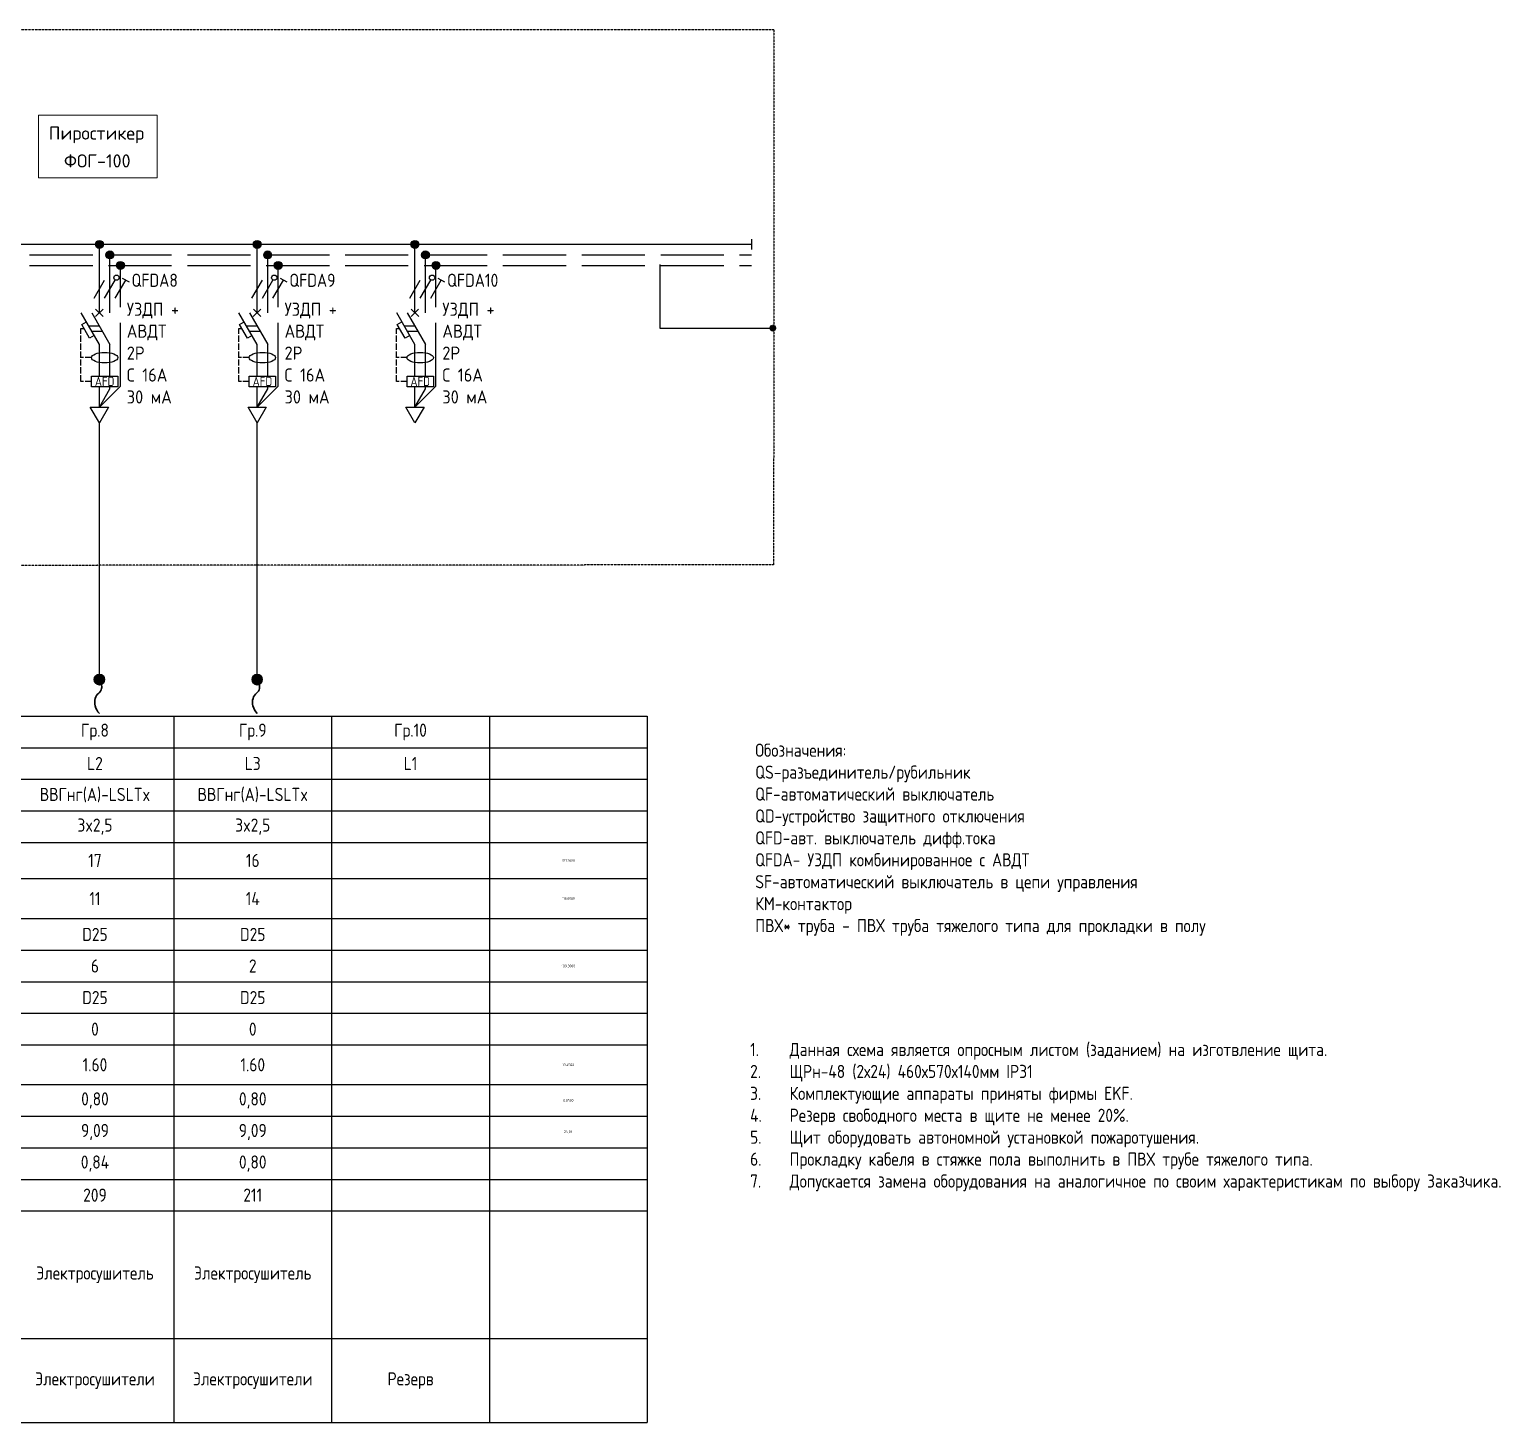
# Model space of a CAD drawing. Header units: millimetres. Extents: x -32 to 417638015, y -35 to 175284279.
# Drawn here: x 920799 to 948771, y 30872 to 57354 of the extents above; entities that cross this region are included whole.
import ezdxf
from ezdxf.enums import TextEntityAlignment as Align

# ---------------------------------------------------------------- set-up
doc = ezdxf.new("R2010")
doc.units = ezdxf.units.MM
doc.linetypes.add('ACAD_ISO02W100', pattern=[15, 12, -3])
doc.linetypes.add('DASHED2', pattern=[0.375, 0.25, -0.125])
doc.layers.add('4_Однолинейная схема', color=7, linetype='Continuous')
doc.layers.add('A-HATCH-WALL', color=7, linetype='Continuous')
doc.layers.add('A-ANNO-NOTE', color=7, linetype='Continuous', lineweight=5)
doc.layers.add('ЭОМ_Кабельный вывод', color=1, linetype='Continuous', lineweight=35)
doc.styles.add('DS23_Isopeur', font='isocpeur.ttf')
doc.styles.add('GOST Common', font='GOST_Common.ttf', dxfattribs={"width": 0.9, "height": 350})
doc.styles.add('GOST Common ISO', font='GOST_Common.ttf', dxfattribs={"width": 0.9, "height": 2.5})
doc.styles.add('ISOCPEUR', font='isocpeur.ttf', dxfattribs={"width": 0.85, "height": 275})
doc.styles.add('ISOCPEUR_1', font='isocpeur.ttf', dxfattribs={"height": 2.5})

# ---------------------------------------------------------------- blocks, each defined once
blk = doc.blocks.new('IRGA_ФОГ - ФОГ-30-6069955-ЩТ-1_1 _Р_ _')
at = {"layer": 'A-ANNO-NOTE'}
for p, q in [((22.6, 11.87), (0, 11.87)), ((0, 11.87), (0, 0)), ((22.6, 0), (22.6, 11.87)), ((0, 0), (22.6, 0))]:
    blk.add_line(p, q, dxfattribs=at)
at = {"layer": 'A-ANNO-NOTE', "insert": (1.98, 9.74), "char_height": 2.5, "width": 18.34, "attachment_point": 1, "style": 'ISOCPEUR_1', "bg_fill": 3, "box_fill_scale": 1.25, "bg_fill_color": 256, "bg_fill_true_color": 13158600, "bg_fill_transparency": 0}
blk.add_mtext('Пиростикер', dxfattribs=at)
blk = doc.blocks.new('*U744')
at = {"layer": '4_Однолинейная схема'}
for p, q in [((0, 1), (0, -1)), ((347.29, 0), (0, 0)), ((347.29, 1), (347.29, -1))]:
    blk.add_line(p, q, dxfattribs=at)
at = {"layer": '4_Однолинейная схема', "color": 1}
for p, q in [((1.51, -1.41), (4.34, 1.41)), ((2.51, -1.41), (5.34, 1.41)), ((3.51, -1.41), (6.34, 1.41)), ((4.84, -3.41), (7.38, -0.87)), ((6.23, -5.41), (9.06, -2.59))]:
    blk.add_line(p, q, dxfattribs=at)
at = {"layer": '4_Однолинейная схема', "linetype": 'ACAD_ISO02W100'}
for p, q in [((0, -2), (347.29, -2)), ((0, -4), (347.29, -4))]:
    blk.add_line(p, q, dxfattribs=at)
at = {"layer": '4_Однолинейная схема', "color": 1}
blk.add_lwpolyline([(9.34, -2.86), (8.78, -2.31)], dxfattribs=at)
blk.add_circle((7.67, -0.59), 0.404, dxfattribs=at)
at = {"layer": '4_Однолинейная схема', "style": 'GOST Common ISO', "width": 0.9}
for s, p in [('L1,2,3', (-7.33, 1.25)), ('N', (-2.64, -2.41)), ('PE', (-4.09, -6.11))]:
    blk.add_text(s, height=2.5, dxfattribs=at).set_placement(p)
blk = doc.blocks.new('TSL_SHM_УГО_Точка - TSL_SHM_УГО_Точка-779818-ЩТ-1_1 _Р_ _')
at = {"layer": 'A-ANNO-NOTE', "lineweight": 30}
h = blk.add_hatch(color=256, dxfattribs=at)
edge = h.paths.add_edge_path()
edge.add_arc((0, 0), 0.5, 0, 360)
blk.add_circle((0, 0), 0.5, dxfattribs=at)
blk = doc.blocks.new('*T1230')
at = {"color": 0, "linetype": 'ByBlock', "lineweight": -2, "transparency": 16777216}
for p, q in [((0, 0), (39097, 0)), ((0, 0), (0, -13428)), ((6097, 0), (6097, -13428)), ((9097, 0), (9097, -13428)), ((12097, 0), (12097, -13428)), ((15097, 0), (15097, -13428)), ((18097, 0), (18097, -13428)), ((21097, 0), (21097, -13428)), ((24097, 0), (24097, -13428)), ((27097, 0), (27097, -13428)), ((30097, 0), (30097, -13428)), ((33097, 0), (33097, -13428)), ((36097, 0), (36097, -13428)), ((39097, 0), (39097, -13428)), ((0, -600), (39097, -600)), ((0, -1200), (39097, -1200)), ((0, -1800), (39097, -1800)), ((0, -2400), (39097, -2400)), ((0, -3087), (39097, -3087)), ((1822, -3087), (1822, -6249)), ((4597, -3087), (4597, -6249)), ((1822, -3849), (39097, -3849)), ((4597, -4449), (39097, -4449)), ((1822, -5049), (39097, -5049)), ((4597, -5649), (39097, -5649)), ((0, -6249), (39097, -6249)), ((0, -7005), (39097, -7005)), ((0, -7605), (39097, -7605)), ((0, -8205), (39097, -8205)), ((0, -8805), (39097, -8805)), ((0, -9405), (39097, -9405)), ((0, -11833), (39097, -11833)), ((0, -13428), (39097, -13428))]:
    blk.add_line(p, q, dxfattribs=at)
at = {"color": 0, "transparency": 16777216, "attachment_point": 5, "style": 'ISOCPEUR'}
for s, insert, char_height, width in [('{\\fISOCPEUR|b0|i0|c0;Номер группы', (3048, -300), 250, 6076.6), ('Гр.1', (7597, -300), 250, 2980), ('Гр.2', (10597, -300), 250, 2980), ('Гр.3', (13597, -300), 250, 2980), ('Гр.4', (16597, -300), 250, 2980), ('Гр.5', (19597, -300), 250, 2980), ('Гр.6', (22597, -300), 250, 2980), ('Гр.7', (25597, -300), 250, 2980), ('Гр.8', (28597, -300), 250, 2980), ('Гр.9', (31597, -300), 250, 2980), ('Гр.10', (34597, -300), 250, 2980), ('{\\fISOCPEUR|b0|i0|c0;Фазность', (3048, -900), 250, 6076.6), ('L1', (7597, -900), 250, 2980), ('L2', (10597, -900), 250, 2980), ('L3', (13597, -900), 250, 2980), ('L1', (16597, -900), 250, 2980), ('L2', (19597, -900), 250, 2980), ('L3', (22597, -900), 250, 2980), ('L1', (25597, -900), 250, 2980), ('L2', (28597, -900), 250, 2980), ('L3', (31597, -900), 250, 2980), ('L1', (34597, -900), 250, 2980), ('{\\fISOCPEUR|b0|i0|c0;Марка кабеля', (3048, -1500), 250, 6076.6), ('ВВГнг(A)-LSLTx', (7597, -1500), 250, 2980), ('ВВГнг(A)-LSLTx', (10597, -1500), 250, 2980), ('ВВГнг(A)-LSLTx', (13597, -1500), 250, 2980), ('{\\fISOCPEUR|b0|i0|c0;ВВГнг(A)-LSLTx', (16597, -1500), 250, 2980), ('{\\fISOCPEUR|b0|i0|c0;ВВГнг(A)-LSLTx', (19597, -1500), 250, 2980), ('{\\fISOCPEUR|b0|i0|c0;ВВГнг(A)-LSLTx', (22597, -1500), 250, 2980), ('{\\fISOCPEUR|b0|i0|c0;ВВГнг(A)-LSLTx', (25597, -1500), 250, 2980), ('{\\fISOCPEUR|b0|i0|c0;ВВГнг(A)-LSLTx', (28597, -1500), 250, 2980), ('{\\fISOCPEUR|b0|i0|c0;ВВГнг(A)-LSLTx', (31597, -1500), 250, 2980), ('3x2,5', (7597, -2100), 250, 2980), ('3x2,5', (10597, -2100), 250, 2980), ('3x2,5', (13597, -2100), 250, 2980), ('3x2,5', (16597, -2100), 250, 2980), ('3x2,5', (19597, -2100), 250, 2980), ('3x2,5', (22597, -2100), 250, 2980), ('3x2,5', (25597, -2100), 250, 2980), ('3x2,5', (28597, -2100), 250, 2980), ('3x2,5', (31597, -2100), 250, 2980), ('{\\fISOCPEUR|b0|i0|c0;Сечение кабеля', (3048, -2100), 250, 6076.6), ('{\\fISOCPEUR|b0|i0|c0;Суммарная длина линии, м', (3048, -2743), 250, 6076.6), ('42', (7597, -2743), 250, 2980), ('44', (10597, -2743), 250, 2980), ('37', (13597, -2743), 250, 2980), ('30', (16597, -2743), 250, 2980), ('36', (19597, -2743), 250, 2980), ('47', (22597, -2743), 250, 2980), ('50', (25597, -2743), 250, 2980), ('17', (28597, -2743), 250, 2980), ('16', (31597, -2743), 250, 2980), ('321.3000', (37597, -2743), 50, 2980), ('в лотке, \\Pдлина участка', (3209, -3468), 250, 2755.56), ('L каб., м', (5347, -3468), 250, 1479.52), ('17', (7597, -3468), 250, 2980), ('15', (10597, -3468), 250, 2980), ('8', (13597, -3468), 250, 2980), ('2', (16597, -3468), 250, 2980), ('8', (19597, -3468), 250, 2980), ('20', (22597, -3468), 250, 2980), ('23', (25597, -3468), 250, 2980), ('11', (28597, -3468), 250, 2980), ('14', (31597, -3468), 250, 2980), ('118.0000', (37597, -3468), 50, 2980), ('в ПВХ трубе \\P  ', (3209, -4449), 250, 2755.56), ('D трубы', (5347, -4149), 250, 1479.52), ('D25 ', (7597, -4149), 250, 2980), ('D25 ', (10597, -4149), 250, 2980), ('D25 ', (13597, -4149), 250, 2980), ('D25 ', (16597, -4149), 250, 2980), ('D25 ', (19597, -4149), 250, 2980), ('D25 ', (22597, -4149), 250, 2980), ('D25 ', (25597, -4149), 250, 2980), ('D25 ', (28597, -4149), 250, 2980), ('D25 ', (31597, -4149), 250, 2980), ('Способ прокладки', (911, -4668), 250, 1801.52), ('L каб., м', (5347, -4749), 250, 1479.52), ('23', (7597, -4749), 250, 2980), ('27', (10597, -4749), 250, 2980), ('27', (13597, -4749), 250, 2980), ('26', (16597, -4749), 250, 2980), ('26', (19597, -4749), 250, 2980), ('25', (22597, -4749), 250, 2980), ('25', (25597, -4749), 250, 2980), ('6', (28597, -4749), 250, 2980), ('2', (31597, -4749), 250, 2980), ('189.3000', (37597, -4749), 50, 2980), ('в ПВХ* трубе в полу \\P  ', (3209, -5649), 250, 2755.56), ('D трубы', (5347, -5349), 250, 1479.52), ('D25 ', (7597, -5349), 250, 2980), ('D25 ', (10597, -5349), 250, 2980), ('D25 ', (13597, -5349), 250, 2980), ('D25 ', (16597, -5349), 250, 2980), ('D25 ', (19597, -5349), 250, 2980), ('D25 ', (22597, -5349), 250, 2980), ('D25 ', (25597, -5349), 250, 2980), ('D25 ', (28597, -5349), 250, 2980), ('D25 ', (31597, -5349), 250, 2980), ('L каб., м', (5347, -5949), 250, 1479.52), ('2', (7597, -5949), 250, 2980), ('2', (10597, -5949), 250, 2980), ('2', (13597, -5949), 250, 2980), ('2', (16597, -5949), 250, 2980), ('2', (19597, -5949), 250, 2980), ('2', (22597, -5949), 250, 2980), ('2', (25597, -5949), 250, 2980), ('0', (28597, -5949), 250, 2980), ('0', (31597, -5949), 250, 2980), ('Установленная мощность, кВт', (3048, -6627), 250, 6076.6), ('1.40', (7597, -6627), 250, 2980), ('1.40', (10597, -6627), 250, 2980), ('1.40', (13597, -6627), 250, 2980), ('1.40', (16597, -6627), 250, 2980), ('1.85', (19597, -6627), 250, 2980), ('1.40', (22597, -6627), 250, 2980), ('1.40', (25597, -6627), 250, 2980), ('1.60', (28597, -6627), 250, 2980), ('1.60', (31597, -6627), 250, 2980), ('13.4500', (37597, -6627), 50, 2980), ('Коэффициент мощности', (3048, -7305), 250, 6076.6), ('0,90', (7597, -7305), 250, 2980), ('0,90', (10597, -7305), 250, 2980), ('0,90', (13597, -7305), 250, 2980), ('0,90', (16597, -7305), 250, 2980), ('0,90', (19597, -7305), 250, 2980), ('0,90', (22597, -7305), 250, 2980), ('0,90', (25597, -7305), 250, 2980), ('0,80', (28597, -7305), 250, 2980), ('0,80', (31597, -7305), 250, 2980), ('0.8500', (37597, -7305), 50, 2980), ('Ток, А', (3048, -7905), 250, 6076.6), ('7,07', (7597, -7905), 250, 2980), ('7,07', (10597, -7905), 250, 2980), ('7,07', (13597, -7905), 250, 2980), ('7,07', (16597, -7905), 250, 2980), ('9,34', (19597, -7905), 250, 2980), ('7,07', (22597, -7905), 250, 2980), ('7,07', (25597, -7905), 250, 2980), ('9,09', (28597, -7905), 250, 2980), ('9,09', (31597, -7905), 250, 2980), ('24,04', (37597, -7905), 50, 2980), ('{\\fISOCPEUR|b0|i0|c0;Потеря напряжения, %', (3048, -8505), 250, 6076.6), ('0,93', (7597, -8505), 250, 2980), ('0,97', (10597, -8505), 250, 2980), ('1,64', (13597, -8505), 250, 2980), ('1,06', (16597, -8505), 250, 2980), ('1,67', (19597, -8505), 250, 2980), ('1,66', (22597, -8505), 250, 2980), ('1,76', (25597, -8505), 250, 2980), ('0,84', (28597, -8505), 250, 2980), ('0,80', (31597, -8505), 250, 2980), ('{\\fISOCPEUR|b0|i0|c0;№ помещения', (3048, -9105), 250, 6076.6), ('215', (7597, -9105), 250, 2980), ('216', (10597, -9105), 250, 2980), ('217', (13597, -9105), 250, 2980), ('218', (16597, -9105), 250, 2980), ('213', (19597, -9105), 250, 2980), ('219', (22597, -9105), 250, 2980), ('220', (25597, -9105), 250, 2980), ('209', (28597, -9105), 250, 2980), ('211', (31597, -9105), 250, 2980), ('Раб.место учителя, ноутбук.\\P{\\W0.85;\\C256;Стол логопеда, }Телевизор, Резерв(2шт)', (19597, -10619), 250, 2980), ('Раб.место учителя, ноутбук.\\PИтер. у-во, Резерв(2шт)', (7597, -10619), 250, 2980), ('Раб.место учителя, ноутбук.\\PИтер. у-во, Резерв(2шт)', (10597, -10619), 250, 2980), ('Раб.место учителя, ноутбук.\\PИтер. у-во, Резерв(2шт)', (13597, -10619), 250, 2980), ('Раб.место учителя, ноутбук.\\PИтер. у-во, Резерв(2шт)', (16597, -10619), 250, 2980), ('Раб.место учителя, ноутбук.\\PИтер. у-во, Резерв(2шт)', (22597, -10619), 250, 2980), ('Раб.место учителя, ноутбук.\\PИтер. у-во, Резерв(2шт)', (25597, -10619), 250, 2980), ('Наименование электроприемника', (3048, -10619), 250, 6076.6), ('Электросушитель', (28597, -10619), 250, 2980), ('Электросушитель', (31597, -10619), 250, 2980), ('Компьютеры и ноутбуки,  учебное оборудование', (7597, -12631), 250, 2980), ('Компьютеры и ноутбуки,  учебное оборудование', (10597, -12631), 250, 2980), ('Компьютеры и ноутбуки,  учебное оборудование', (13597, -12631), 250, 2980), ('Компьютеры и ноутбуки,  учебное оборудование', (16597, -12631), 250, 2980), ('Компьютеры и ноутбуки,  учебное оборудование', (19597, -12631), 250, 2980), ('Компьютеры и ноутбуки,  учебное оборудование', (22597, -12631), 250, 2980), ('Компьютеры и ноутбуки,  учебное оборудование', (25597, -12631), 250, 2980), ('Тип оборудования', (3048, -12631), 250, 6076.6), ('Электросушители', (28597, -12631), 250, 2980), ('Электросушители', (31597, -12631), 250, 2980), ('Резерв', (34597, -12631), 250, 2980)]:
    blk.add_mtext(s, dxfattribs=dict(at, insert=insert, char_height=char_height, width=width))
blk = doc.blocks.new('*U75')
at = {"lineweight": -2}
h = blk.add_hatch(color=0, dxfattribs=at)
h.dxf.hatch_style = 1
edge = h.paths.add_edge_path()
edge.add_arc((0, 0), 65, 0, 360)
at = {"color": 0, "lineweight": -2}
blk.add_lwpolyline([(0, 0, -0.089362), (26, -58, -0.105459), (28, -113, -0.18734), (-7, -172, 0.159257), (-52, -238, 0.13816), (-53, -334, 0.121425), (0, -430)], format="xyb", dxfattribs=at)
blk.add_circle((0, 0), 65, dxfattribs=at)
at = {"color": 7, "style": 'GOST Common', "width": 0.9}
blk.add_attdef('ОБОРУДОВАНИЕ', (-96, -331), '', height=250, dxfattribs=at)
blk = doc.blocks.new('*U928')
at = {"linetype": 'ByBlock', "lineweight": -2}
blk.add_lwpolyline([(0, -1.02), (0, 47.88)], dxfattribs=at)
at = {"layer": 'ЭОМ_Кабельный вывод', "lineweight": 30, "xscale": 0.015, "yscale": 0.015, "zscale": 0.015}
blk.add_blockref('*U75', (0, -1.02), dxfattribs=at)
at = {"style": 'GOST Common ISO'}
for tag, p in [('2_СТРОКА', (9.18, -0.04)), ('3_СТРОКА', (13.93, -0.04)), ('4_СТРОКА', (18.38, -0.25)), ('1_СТРОКА', (4.43, -0.04)), ('ТРАССА', (-0.32, -0.04))]:
    blk.add_attdef(tag, p, '', height=2.5, rotation=90, dxfattribs=at)
blk = doc.blocks.new('*U918')
at = {"lineweight": -2}
h = blk.add_hatch(color=256, dxfattribs=at)
h.dxf.hatch_style = 1
edge = h.paths.add_edge_path()
edge.add_arc((0, 0), 0.75, 0, 360)
at = {"layer": 'A-HATCH-WALL', "lineweight": -2}
h = blk.add_hatch(color=256, dxfattribs=at)
h.dxf.hatch_style = 1
edge = h.paths.add_edge_path()
edge.add_arc((2, -2), 0.75, 0, 360)
h = blk.add_hatch(color=256, dxfattribs=at)
h.dxf.hatch_style = 1
edge = h.paths.add_edge_path()
edge.add_arc((4, -4), 0.75, 0, 360)
at = {"lineweight": -2}
for points in [[(0, -13), (0, 0)], [(0, -25.05), (0, -19), (-3.46, -13)], [(-1.46, -13), (2, -19)], [(-0.73, -13.73), (0.69, -12.31)], [(0.71, -13.71), (-0.71, -12.29)], [(-0.98, -17.3), (-1.85, -17.8), (-3.35, -15.2), (-2.48, -14.7)], [(-2.02, -15.5), (-0.02, -15.5)], [(-1.44, -16.5), (0.56, -16.5)], [(0, -30.92), (0, -27.05)]]:
    blk.add_lwpolyline(points, dxfattribs=at)
at = {"linetype": 'ACAD_ISO02W100', "lineweight": -2}
for points in [[(2, -13), (2, -2)], [(4, -26.92), (4, -4)], [(2, -25.05), (2, -19)], [(0, -30.92), (4, -26.92)], [(0, -30.92), (2, -27.46), (2, -26.97)]]:
    blk.add_lwpolyline(points, dxfattribs=at)
at = {"color": 1, "lineweight": -2}
for points in [[(-1, -10.23), (1, -6.77)], [(1, -10.23), (3, -6.77)], [(3, -10.23), (5, -6.77)], [(4.35, -6.39), (5.65, -7.14)]]:
    blk.add_lwpolyline(points, dxfattribs=at)
at = {"color": 1, "linetype": 'ACAD_ISO02W100', "lineweight": -2, "ltscale": 0.1}
for points in [[(-3.5, -21.53), (-3.5, -21.53), (-3.5, -16), (-2.89, -16)], [(-1.5, -21.53), (-3.5, -21.53)], [(-1.5, -26.05), (-3.5, -26.05), (-3.5, -21.53)]]:
    blk.add_lwpolyline(points, dxfattribs=at)
at = {"lineweight": -2}
blk.add_lwpolyline([(0, -33.92), (-1.73, -30.92), (1.73, -30.92)], close=True, dxfattribs=at)
for centre in [(0, 0), (2, -2), (4, -4)]:
    blk.add_circle(centre, 0.75, dxfattribs=at)
at = {"color": 1, "lineweight": -2}
blk.add_circle((3.25, -6.33), 0.5, dxfattribs=at)
at = {"lineweight": -2}
blk.add_ellipse((1, -21.53), major_axis=(2.5, 0), ratio=0.4, dxfattribs=at)
at = {"style": 'GOST Common ISO', "width": 0.9}
blk.add_attdef('ФАЗА', text='', height=2.5, dxfattribs=at).set_placement((0, 2), align=Align.CENTER)
at = {"lineweight": -2}
blk.add_wipeout([(-1.49, -25.05), (3.5, -25.05), (3.5, -27.05), (-1.49, -27.05)], dxfattribs=at)
blk.add_lwpolyline([(3.5, -27.05), (-1.49, -27.05), (-1.49, -25.05), (3.5, -25.05)], close=True, dxfattribs=at)
at = {"lineweight": -2, "insert": (1, -26.05), "char_height": 1.75, "attachment_point": 5, "style": 'GOST Common ISO'}
blk.add_mtext_dynamic_manual_height_columns('AFD', width=4.9912, gutter_width=12.5, heights=[0], dxfattribs=at)
blk = doc.blocks.new('*U919')
at = {"linetype": 'ByBlock', "lineweight": -2}
blk.add_lwpolyline([(0, -1.02), (0, 47.88)], dxfattribs=at)
at = {"layer": 'ЭОМ_Кабельный вывод', "lineweight": 30, "xscale": 0.015, "yscale": 0.015, "zscale": 0.015}
blk.add_blockref('*U75', (0, -1.02), dxfattribs=at)
at = {"style": 'GOST Common ISO'}
for tag, p in [('2_СТРОКА', (9.18, -0.04)), ('3_СТРОКА', (13.93, -0.04)), ('4_СТРОКА', (18.38, -0.25)), ('1_СТРОКА', (4.43, -0.04)), ('ТРАССА', (-0.32, -0.04))]:
    blk.add_attdef(tag, p, '', height=2.5, rotation=90, dxfattribs=at)
blk = doc.blocks.new('*U920')
at = {"lineweight": -2}
h = blk.add_hatch(color=256, dxfattribs=at)
h.dxf.hatch_style = 1
edge = h.paths.add_edge_path()
edge.add_arc((0, 0), 0.75, 0, 360)
at = {"layer": 'A-HATCH-WALL', "lineweight": -2}
h = blk.add_hatch(color=256, dxfattribs=at)
h.dxf.hatch_style = 1
edge = h.paths.add_edge_path()
edge.add_arc((2, -2), 0.75, 0, 360)
h = blk.add_hatch(color=256, dxfattribs=at)
h.dxf.hatch_style = 1
edge = h.paths.add_edge_path()
edge.add_arc((4, -4), 0.75, 0, 360)
at = {"lineweight": -2}
for points in [[(0, -13), (0, 0)], [(0, -25.05), (0, -19), (-3.46, -13)], [(-1.46, -13), (2, -19)], [(-0.73, -13.73), (0.69, -12.31)], [(0.71, -13.71), (-0.71, -12.29)], [(-0.98, -17.3), (-1.85, -17.8), (-3.35, -15.2), (-2.48, -14.7)], [(-2.02, -15.5), (-0.02, -15.5)], [(-1.44, -16.5), (0.56, -16.5)], [(0, -30.92), (0, -27.05)]]:
    blk.add_lwpolyline(points, dxfattribs=at)
at = {"linetype": 'ACAD_ISO02W100', "lineweight": -2}
for points in [[(2, -13), (2, -2)], [(4, -26.92), (4, -4)], [(2, -25.05), (2, -19)], [(0, -30.92), (4, -26.92)], [(0, -30.92), (2, -27.46), (2, -26.97)]]:
    blk.add_lwpolyline(points, dxfattribs=at)
at = {"color": 1, "lineweight": -2}
for points in [[(-1, -10.23), (1, -6.77)], [(1, -10.23), (3, -6.77)], [(3, -10.23), (5, -6.77)], [(4.35, -6.39), (5.65, -7.14)]]:
    blk.add_lwpolyline(points, dxfattribs=at)
at = {"color": 1, "linetype": 'ACAD_ISO02W100', "lineweight": -2, "ltscale": 0.1}
for points in [[(-3.5, -21.53), (-3.5, -21.53), (-3.5, -16), (-2.89, -16)], [(-1.5, -21.53), (-3.5, -21.53)], [(-1.5, -26.05), (-3.5, -26.05), (-3.5, -21.53)]]:
    blk.add_lwpolyline(points, dxfattribs=at)
at = {"lineweight": -2}
blk.add_lwpolyline([(0, -33.92), (-1.73, -30.92), (1.73, -30.92)], close=True, dxfattribs=at)
for centre in [(0, 0), (2, -2), (4, -4)]:
    blk.add_circle(centre, 0.75, dxfattribs=at)
at = {"color": 1, "lineweight": -2}
blk.add_circle((3.25, -6.33), 0.5, dxfattribs=at)
at = {"lineweight": -2}
blk.add_ellipse((1, -21.53), major_axis=(2.5, 0), ratio=0.4, dxfattribs=at)
at = {"style": 'GOST Common ISO', "width": 0.9}
blk.add_attdef('ФАЗА', text='', height=2.5, dxfattribs=at).set_placement((0, 2), align=Align.CENTER)
at = {"lineweight": -2}
blk.add_wipeout([(-1.49, -25.05), (3.5, -25.05), (3.5, -27.05), (-1.49, -27.05)], dxfattribs=at)
blk.add_lwpolyline([(3.5, -27.05), (-1.49, -27.05), (-1.49, -25.05), (3.5, -25.05)], close=True, dxfattribs=at)
at = {"lineweight": -2, "insert": (1, -26.05), "char_height": 1.75, "attachment_point": 5, "style": 'GOST Common ISO'}
blk.add_mtext_dynamic_manual_height_columns('AFD', width=4.9912, gutter_width=12.5, heights=[0], dxfattribs=at)
blk = doc.blocks.new('*U921')
at = {"lineweight": -2}
h = blk.add_hatch(color=256, dxfattribs=at)
h.dxf.hatch_style = 1
edge = h.paths.add_edge_path()
edge.add_arc((0, 0), 0.75, 0, 360)
at = {"layer": 'A-HATCH-WALL', "lineweight": -2}
h = blk.add_hatch(color=256, dxfattribs=at)
h.dxf.hatch_style = 1
edge = h.paths.add_edge_path()
edge.add_arc((2, -2), 0.75, 0, 360)
h = blk.add_hatch(color=256, dxfattribs=at)
h.dxf.hatch_style = 1
edge = h.paths.add_edge_path()
edge.add_arc((4, -4), 0.75, 0, 360)
at = {"lineweight": -2}
for points in [[(0, -13), (0, 0)], [(0, -25.05), (0, -19), (-3.46, -13)], [(-1.46, -13), (2, -19)], [(-0.73, -13.73), (0.69, -12.31)], [(0.71, -13.71), (-0.71, -12.29)], [(-0.98, -17.3), (-1.85, -17.8), (-3.35, -15.2), (-2.48, -14.7)], [(-2.02, -15.5), (-0.02, -15.5)], [(-1.44, -16.5), (0.56, -16.5)], [(0, -30.92), (0, -27.05)]]:
    blk.add_lwpolyline(points, dxfattribs=at)
at = {"linetype": 'ACAD_ISO02W100', "lineweight": -2}
for points in [[(2, -13), (2, -2)], [(4, -26.92), (4, -4)], [(2, -25.05), (2, -19)], [(0, -30.92), (4, -26.92)], [(0, -30.92), (2, -27.46), (2, -26.97)]]:
    blk.add_lwpolyline(points, dxfattribs=at)
at = {"color": 1, "lineweight": -2}
for points in [[(-1, -10.23), (1, -6.77)], [(1, -10.23), (3, -6.77)], [(3, -10.23), (5, -6.77)], [(4.35, -6.39), (5.65, -7.14)]]:
    blk.add_lwpolyline(points, dxfattribs=at)
at = {"color": 1, "linetype": 'ACAD_ISO02W100', "lineweight": -2, "ltscale": 0.1}
for points in [[(-3.5, -21.53), (-3.5, -21.53), (-3.5, -16), (-2.89, -16)], [(-1.5, -21.53), (-3.5, -21.53)], [(-1.5, -26.05), (-3.5, -26.05), (-3.5, -21.53)]]:
    blk.add_lwpolyline(points, dxfattribs=at)
at = {"lineweight": -2}
blk.add_lwpolyline([(0, -33.92), (-1.73, -30.92), (1.73, -30.92)], close=True, dxfattribs=at)
for centre in [(0, 0), (2, -2), (4, -4)]:
    blk.add_circle(centre, 0.75, dxfattribs=at)
at = {"color": 1, "lineweight": -2}
blk.add_circle((3.25, -6.33), 0.5, dxfattribs=at)
at = {"lineweight": -2}
blk.add_ellipse((1, -21.53), major_axis=(2.5, 0), ratio=0.4, dxfattribs=at)
at = {"style": 'GOST Common ISO', "width": 0.9}
blk.add_attdef('ФАЗА', text='', height=2.5, dxfattribs=at).set_placement((0, 2), align=Align.CENTER)
at = {"lineweight": -2}
blk.add_wipeout([(-1.49, -25.05), (3.5, -25.05), (3.5, -27.05), (-1.49, -27.05)], dxfattribs=at)
blk.add_lwpolyline([(3.5, -27.05), (-1.49, -27.05), (-1.49, -25.05), (3.5, -25.05)], close=True, dxfattribs=at)
at = {"lineweight": -2, "insert": (1, -26.05), "char_height": 1.75, "attachment_point": 5, "style": 'GOST Common ISO'}
blk.add_mtext_dynamic_manual_height_columns('AFD', width=4.9912, gutter_width=12.5, heights=[0], dxfattribs=at)

msp = doc.modelspace()

# ---------------------------------------------------------------- linework, layer by layer
at = {"linetype": 'DASHED2'}
msp.add_lwpolyline([(898426, 47151), (898426, 57354), (934952, 57354), (934949, 47176)], close=True, dxfattribs=at)
msp.add_lwpolyline([(932787, 52889), (932787, 51677), (934934, 51677)])
at = {"color": 7}
msp.add_circle((934934, 51677), 50, dxfattribs=at)

# ---------------------------------------------------------------- block references
at = {"color": 1, "xscale": 100, "yscale": 100, "zscale": 100}
for name, p in [('*U928', (922129, 45097)), ('*U919', (925129, 45097))]:
    msp.add_blockref(name, p, dxfattribs=at)
msp.add_blockref('*T1230', (893448, 44300))
at = {"layer": '4_Однолинейная схема', "color": 0, "xscale": 100, "yscale": 100, "zscale": 100}
msp.add_blockref('*U744', (899802, 53268), dxfattribs=at)
at = {"layer": 'A-ANNO-NOTE', "xscale": 100, "yscale": 100, "zscale": 100}
msp.add_blockref('TSL_SHM_УГО_Точка - TSL_SHM_УГО_Точка-779818-ЩТ-1_1 _Р_ _', (934934, 51677), dxfattribs=at)

# ---------------------------------------------------------------- texts
at = {"char_height": 250, "width": 849.79, "attachment_point": 1, "style": 'GOST Common'}
for s, insert in [('QFDA8', (922740, 52711)), ('QFDA9', (925740, 52711)), ('QFDA10', (928740, 52711))]:
    msp.add_mtext(s, dxfattribs=dict(at, insert=insert))
at = {"ltscale": 100, "char_height": 250, "attachment_point": 1, "style": 'ISOCPEUR'}
for s, width, gutter_width, heights, insert in [('Обозначения:\\PQS-разъединитель/рубильник\\PQF-автоматический выключатель\\PQD-устройство защитного отключения\\PQFD-авт. выключатель дифф.тока\\PQFDA- УЗДП комбинированное с АВДТ\\PSF-автоматический выключатель в цепи управления\\PКМ-контактор\\P{\\C0;ПВХ* труба - ПВХ труба тяжелого типа для прокладки в полу}', 9206.65, 1250, [0], (934599, 43778)), ('\\pxi-3,l3,t3;1.^IДанная схема является опросным листом (заданием) на изготвление щита.\\P2.^IЩРн-48 (2х24) 460х570х140мм IP31 \\P3.^IКомплектующие аппараты приняты фирмы EKF.\\P4.^IРезерв свободного места в щите не менее 20%.\\P{\\C0;5.^IЩит оборудовать автономной установкой пожаротушения.\\P6.^IПрокладку кабеля в стяжке пола выполнить в ПВХ трубе тяжелого типа.\\P\\A1;\\C256;7.^IДопускается замена оборудования на аналогичное по своим характеристикам по выбору Заказчика.}', 18423.29, 1, [6611], (934502, 38088))]:
    msp.add_mtext_dynamic_manual_height_columns(s, width=width, gutter_width=gutter_width, heights=heights, dxfattribs=dict(at, insert=insert))

# ---------------------------------------------------------------- next in the draw order: block references
at = {"xscale": 100, "yscale": 100, "zscale": 100}
for name, p in [('*U918', (922129, 53268)), ('*U920', (925129, 53268)), ('*U921', (928129, 53268))]:
    msp.add_blockref(name, p, dxfattribs=at)
at = {"layer": 'A-ANNO-NOTE', "xscale": 100, "yscale": 100, "zscale": 100}
msp.add_blockref('IRGA_ФОГ - ФОГ-30-6069955-ЩТ-1_1 _Р_ _', (920969, 54535), dxfattribs=at)

# ---------------------------------------------------------------- next in the draw order: texts
at = {"char_height": 250, "attachment_point": 1}
for s, insert, width, style in [('ФОГ', (921456, 54980), 761.6, 'ISOCPEUR_1'), ('-100', (922084, 54980), 649.37, 'ISOCPEUR_1'), ('{\\W0.9;УЗДП + АВДТ\\P2Р\\PС 16А\\P30 мА}', (922650, 52160), 1244.38, 'DS23_Isopeur'), ('{\\W0.9;УЗДП + АВДТ\\P2Р\\PС 16А\\P30 мА}', (925650, 52160), 1244.38, 'DS23_Isopeur'), ('{\\W0.9;УЗДП + АВДТ\\P2Р\\PС 16А\\P30 мА}', (928650, 52160), 1244.38, 'DS23_Isopeur')]:
    msp.add_mtext(s, dxfattribs=dict(at, insert=insert, width=width, style=style))

doc.saveas('drawing.dxf')
